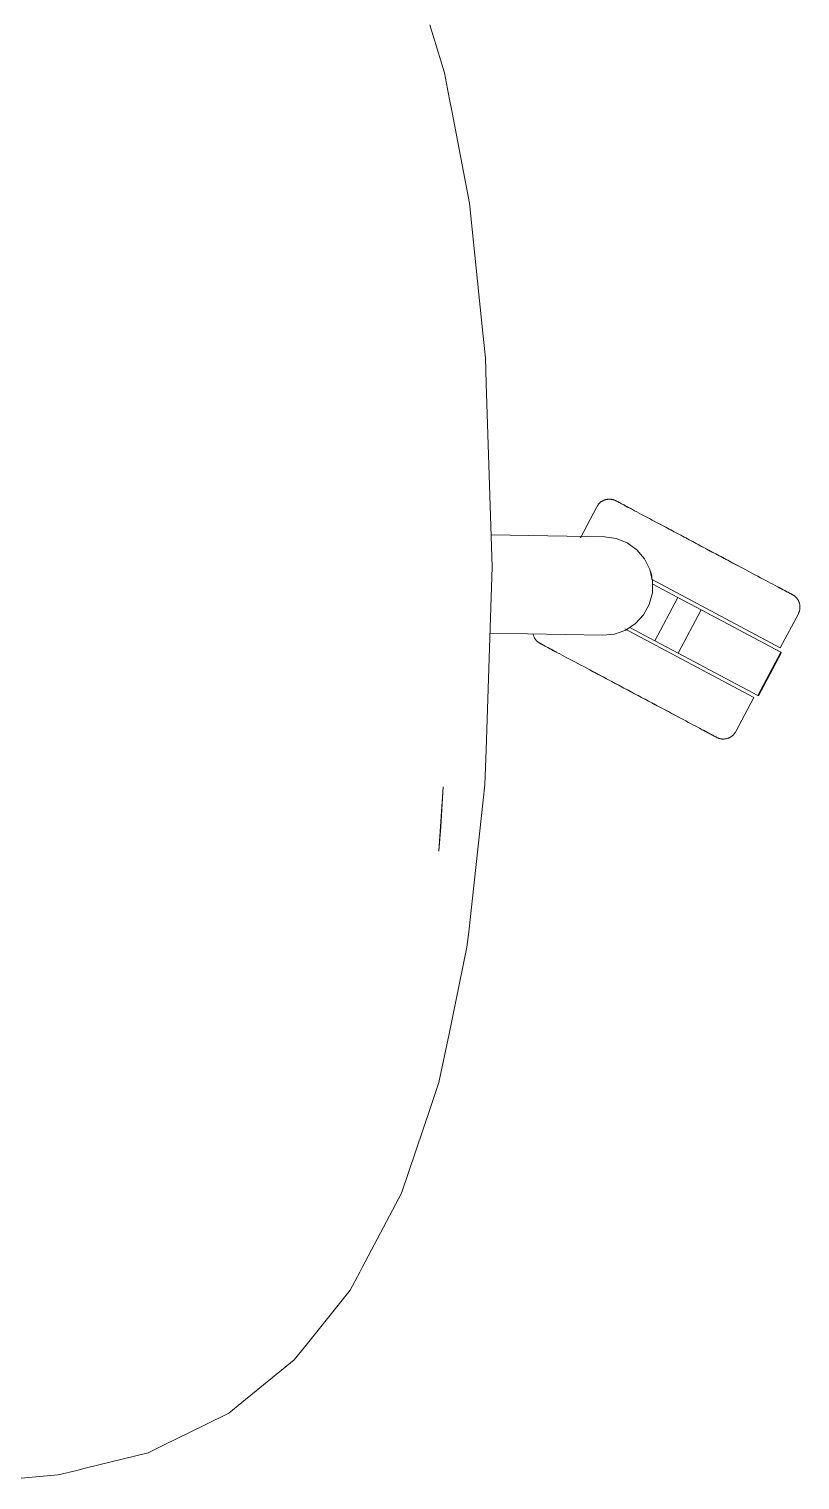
# Model space of a CAD drawing. Header units: millimetres. Extents: x 155920 to 295199, y -4084 to 97293.
# Drawn here: x 221817.3 to 222036.9, y 32915.9 to 33329 of the extents above; entities that cross this region are included whole.
import ezdxf

# ---------------------------------------------------------------- set-up
doc = ezdxf.new("R2010")
doc.units = ezdxf.units.MM
doc.header["$MEASUREMENT"] = 0
doc.layers.add('G-IMPT', color=8, linetype='CONTINUOUS', lineweight=9)
doc.layers.add('I-FURN', color=8, linetype='CONTINUOUS', lineweight=9)

msp = doc.modelspace()

# ---------------------------------------------------------------- linework, layer by layer
at = {"layer": 'G-IMPT'}
for p, q in [((221931.46, 33330.1), (221935.65, 33316.49)), ((221935.65, 33316.49), (221937.11, 33308.89)), ((221937.82, 33305.22), (221937.11, 33308.89)), ((221937.82, 33305.22), (221942.68, 33279.84)), ((221942.77, 33279.38), (221942.68, 33279.84)), ((221942.77, 33279.38), (221946.59, 33242.39)), ((221946.59, 33242.39), (221947.32, 33235.32)), ((221947.55, 33228.06), (221947.32, 33235.32)), ((221949.17, 33175.9), (221947.55, 33228.06)), ((221947.46, 33123.72), (221949.17, 33175.9)), ((221947.46, 33123.72), (221947.14, 33113.78)), ((221935.26, 33113.24), (221934.01, 33094.96)), ((221935.26, 33113.24), (221934.62, 33101.91)), ((221946.66, 33109.4), (221947.14, 33113.78)), ((221946.66, 33109.4), (221942.53, 33071.96)), ((221934.01, 33094.96), (221934.62, 33101.91)), ((221942.04, 33067.54), (221942.53, 33071.96)), ((221937.69, 33046.6), (221942.04, 33067.54)), ((221937.69, 33046.6), (221936.93, 33042.92)), ((221936.93, 33042.92), (221934.06, 33029.1)), ((221931.54, 33021.66), (221934.06, 33029.1)), ((221931.54, 33021.66), (221923.39, 32997.57)), ((221912.22, 32976.4), (221922.52, 32995.91)), ((221922.52, 32995.91), (221923.39, 32997.57)), ((221908.78, 32969.9), (221911.49, 32975.03)), ((221912.22, 32976.4), (221911.49, 32975.03)), ((221908.78, 32969.9), (221896.58, 32954.76)), ((221892.82, 32950.1), (221896.58, 32954.76)), ((221877.87, 32937.93), (221892.82, 32950.1)), ((221877.87, 32937.93), (221874.22, 32934.95)), ((221874.22, 32934.95), (221867.05, 32931.43)), ((221855.58, 32925.78), (221867.05, 32931.43)), ((221855.58, 32925.78), (221851.22, 32923.63)), ((221851.22, 32923.63), (221833.28, 32919.23)), ((221809.74, 32915.91), (221825.62, 32917.35)), ((221825.62, 32917.35), (221830.91, 32918.65)), ((221833.28, 32919.23), (221830.91, 32918.65))]:
    msp.add_line(p, q, dxfattribs=at)
at = {"layer": 'I-FURN'}
for p, q in [((221979.04, 33192.98), (221974.34, 33184.14)), ((221979.04, 33192.98), (221979.12, 33193.13)), ((221979.12, 33193.13), (221979.2, 33193.26)), ((221979.2, 33193.26), (221979.29, 33193.4)), ((221979.29, 33193.4), (221979.39, 33193.53)), ((221979.39, 33193.53), (221979.48, 33193.65)), ((221979.48, 33193.65), (221979.59, 33193.78)), ((221979.59, 33193.78), (221979.7, 33193.89)), ((221979.7, 33193.89), (221979.81, 33194.01)), ((221979.81, 33194.01), (221979.93, 33194.12)), ((221979.93, 33194.12), (221980.06, 33194.22)), ((221980.06, 33194.22), (221980.18, 33194.32)), ((221980.18, 33194.32), (221980.31, 33194.41)), ((221980.31, 33194.41), (221980.45, 33194.5)), ((221980.45, 33194.5), (221980.59, 33194.59)), ((221980.59, 33194.59), (221980.73, 33194.66)), ((221980.73, 33194.66), (221980.87, 33194.74)), ((221980.87, 33194.74), (221981.02, 33194.8)), ((221981.02, 33194.8), (221981.17, 33194.86)), ((221981.17, 33194.86), (221981.32, 33194.92)), ((221981.32, 33194.92), (221981.47, 33194.96)), ((221981.47, 33194.96), (221981.63, 33195.01)), ((221981.63, 33195.01), (221981.79, 33195.04)), ((221981.79, 33195.04), (221981.95, 33195.07)), ((221981.95, 33195.07), (221982.11, 33195.09)), ((221982.11, 33195.09), (221982.27, 33195.11)), ((221982.27, 33195.11), (221982.43, 33195.12)), ((221982.43, 33195.12), (221982.59, 33195.12)), ((221982.59, 33195.12), (221982.75, 33195.12)), ((221982.75, 33195.12), (221982.91, 33195.11)), ((221982.91, 33195.11), (221983.07, 33195.1)), ((221983.07, 33195.1), (221983.23, 33195.07)), ((221983.23, 33195.07), (221983.39, 33195.04)), ((221983.39, 33195.04), (221983.55, 33195.01)), ((221983.55, 33195.01), (221983.7, 33194.97)), ((221983.7, 33194.97), (221983.86, 33194.92)), ((221983.86, 33194.92), (221984.01, 33194.87)), ((221984.01, 33194.87), (221984.16, 33194.81)), ((221984.16, 33194.81), (221984.31, 33194.74)), ((221984.31, 33194.74), (221984.45, 33194.67)), ((221984.45, 33194.67), (221984.49, 33194.65)), ((221984.49, 33194.65), (221984.51, 33194.64)), ((221984.54, 33194.63), (221984.49, 33194.65)), ((221984.49, 33194.65), (221984.49, 33194.65)), ((221984.51, 33194.64), (221984.57, 33194.61)), ((221984.62, 33194.58), (221984.54, 33194.63)), ((221984.57, 33194.61), (221984.67, 33194.56)), ((221984.74, 33194.52), (221984.62, 33194.58)), ((221984.67, 33194.56), (221984.81, 33194.48)), ((221984.9, 33194.43), (221984.74, 33194.52)), ((221984.81, 33194.48), (221984.99, 33194.38)), ((221985.1, 33194.32), (221984.9, 33194.43)), ((221984.99, 33194.38), (221985.21, 33194.27)), ((221985.34, 33194.2), (221985.1, 33194.32)), ((221985.21, 33194.27), (221985.47, 33194.13)), ((221985.62, 33194.05), (221985.34, 33194.2)), ((221985.47, 33194.13), (221985.76, 33193.97)), ((221985.94, 33193.88), (221985.62, 33194.05)), ((221985.76, 33193.97), (221986.1, 33193.79)), ((221986.3, 33193.69), (221985.94, 33193.88)), ((221986.1, 33193.79), (221986.47, 33193.6)), ((221986.69, 33193.48), (221986.3, 33193.69)), ((221986.47, 33193.6), (221986.88, 33193.38)), ((221987.12, 33193.25), (221986.69, 33193.48)), ((221986.88, 33193.38), (221987.33, 33193.14)), ((221987.59, 33193), (221987.12, 33193.25)), ((221987.33, 33193.14), (221987.81, 33192.88)), ((221988.09, 33192.74), (221987.59, 33193)), ((221987.81, 33192.88), (221988.33, 33192.61)), ((221988.62, 33192.45), (221988.09, 33192.74)), ((221988.33, 33192.61), (221988.88, 33192.32)), ((221989.19, 33192.15), (221988.62, 33192.45)), ((221988.88, 33192.32), (221989.46, 33192.01)), ((221989.79, 33191.83), (221989.19, 33192.15)), ((221990.43, 33191.49), (221989.79, 33191.83)), ((221991.09, 33191.14), (221990.43, 33191.49)), ((221991.78, 33190.77), (221991.09, 33191.14)), ((221992.51, 33190.39), (221991.78, 33190.77)), ((221993.26, 33189.99), (221992.51, 33190.39)), ((221994.03, 33189.58), (221993.26, 33189.99)), ((221994.83, 33189.15), (221994.03, 33189.58)), ((221995.66, 33188.71), (221994.83, 33189.15)), ((221995.21, 33188.95), (221996.04, 33188.51)), ((221996.5, 33188.26), (221995.66, 33188.71)), ((221996.04, 33188.51), (221996.9, 33188.05)), ((221997.37, 33187.8), (221996.5, 33188.26)), ((221948.89, 33184.93), (221981.23, 33184.36)), ((221981.23, 33184.36), (221984.57, 33183.9)), ((221996.9, 33188.05), (221997.78, 33187.59)), ((221998.26, 33187.33), (221997.37, 33187.8)), ((221997.78, 33187.59), (221998.67, 33187.11)), ((221999.17, 33186.85), (221998.26, 33187.33)), ((221998.67, 33187.11), (221999.59, 33186.62)), ((222000.09, 33186.36), (221999.17, 33186.85)), ((221999.59, 33186.62), (222000.52, 33186.13)), ((222001.03, 33185.86), (222000.09, 33186.36)), ((222000.52, 33186.13), (222001.46, 33185.63)), ((222001.98, 33185.35), (222001.03, 33185.86)), ((222001.46, 33185.63), (222002.42, 33185.12)), ((222002.94, 33184.84), (222001.98, 33185.35)), ((222002.42, 33185.12), (222003.39, 33184.6)), ((222003.91, 33184.32), (222002.94, 33184.84)), ((222003.39, 33184.6), (222004.37, 33184.08)), ((222004.9, 33183.8), (222003.91, 33184.32)), ((221984.57, 33183.9), (221987.7, 33182.65)), ((221987.7, 33182.65), (221990.44, 33180.68)), ((221990.44, 33180.68), (221992.63, 33178.12)), ((222004.37, 33184.08), (222005.35, 33183.56)), ((222005.89, 33183.27), (222004.9, 33183.8)), ((222005.35, 33183.56), (222006.35, 33183.03)), ((222006.89, 33182.74), (222005.89, 33183.27)), ((222006.35, 33183.03), (222007.35, 33182.5)), ((222007.89, 33182.21), (222006.89, 33182.74)), ((222007.35, 33182.5), (222008.35, 33181.96)), ((222008.89, 33181.68), (222007.89, 33182.21)), ((222008.35, 33181.96), (222009.35, 33181.43)), ((222009.9, 33181.14), (222008.89, 33181.68)), ((222009.35, 33181.43), (222010.36, 33180.9)), ((222010.9, 33180.61), (222009.9, 33181.14)), ((222010.36, 33180.9), (222011.36, 33180.36)), ((222011.91, 33180.07), (222010.9, 33180.61)), ((222011.36, 33180.36), (222012.37, 33179.83)), ((222012.9, 33179.54), (222011.91, 33180.07)), ((221992.63, 33178.12), (221994.15, 33175.1)), ((222012.37, 33179.83), (222013.36, 33179.3)), ((222013.9, 33179.01), (222012.9, 33179.54)), ((222013.36, 33179.3), (222014.35, 33178.77)), ((222014.89, 33178.49), (222013.9, 33179.01)), ((222014.35, 33178.77), (222015.34, 33178.25)), ((222015.86, 33177.97), (222014.89, 33178.49)), ((222015.34, 33178.25), (222016.31, 33177.73)), ((222016.83, 33177.45), (222015.86, 33177.97)), ((222016.31, 33177.73), (222017.28, 33177.22)), ((222017.79, 33176.94), (222016.83, 33177.45)), ((222017.28, 33177.22), (222018.23, 33176.71)), ((222018.73, 33176.44), (222017.79, 33176.94)), ((222018.23, 33176.71), (222019.16, 33176.21)), ((222019.66, 33175.95), (222018.73, 33176.44)), ((222019.16, 33176.21), (222020.09, 33175.72)), ((222020.58, 33175.46), (222019.66, 33175.95)), ((221994.15, 33175.1), (221994.9, 33171.81)), ((221994.56, 33172.31), (222031.28, 33152.78)), ((221994.9, 33171.81), (221994.84, 33168.44)), ((222020.09, 33175.72), (222020.99, 33175.24)), ((222021.47, 33174.99), (222020.58, 33175.46)), ((222022.35, 33174.52), (222021.47, 33174.99)), ((222023.21, 33174.06), (222022.35, 33174.52)), ((222024.04, 33173.62), (222023.21, 33174.06)), ((222024.85, 33173.19), (222024.04, 33173.62)), ((222025.64, 33172.77), (222024.85, 33173.19)), ((222026.4, 33172.36), (222025.64, 33172.77)), ((222027.14, 33171.97), (222026.4, 33172.36)), ((222027.85, 33171.6), (222027.14, 33171.97)), ((221994.84, 33168.44), (221993.98, 33165.18)), ((221994.97, 33170.96), (222002.11, 33167.16)), ((222028.52, 33171.24), (222027.85, 33171.6)), ((222029.17, 33170.89), (222028.52, 33171.24)), ((222029.79, 33170.57), (222029.17, 33170.89)), ((222030.37, 33170.25), (222029.79, 33170.57)), ((222030.06, 33170.42), (222030.63, 33170.12)), ((222030.92, 33169.96), (222030.37, 33170.25)), ((222030.63, 33170.12), (222031.17, 33169.83)), ((222031.44, 33169.69), (222030.92, 33169.96)), ((222031.17, 33169.83), (222031.67, 33169.57)), ((222031.92, 33169.43), (222031.44, 33169.69)), ((222031.67, 33169.57), (222032.13, 33169.32)), ((222032.37, 33169.19), (222031.92, 33169.43)), ((222032.13, 33169.32), (222032.56, 33169.09)), ((222032.78, 33168.98), (222032.37, 33169.19)), ((222032.56, 33169.09), (222032.96, 33168.88)), ((222033.15, 33168.78), (222032.78, 33168.98)), ((222032.96, 33168.88), (222033.31, 33168.69)), ((222033.49, 33168.6), (222033.15, 33168.78)), ((222033.31, 33168.69), (222033.63, 33168.52)), ((222033.78, 33168.44), (222033.49, 33168.6)), ((222033.63, 33168.52), (222033.91, 33168.37)), ((222034.04, 33168.3), (222033.78, 33168.44)), ((222033.91, 33168.37), (222034.15, 33168.25)), ((222034.26, 33168.19), (222034.04, 33168.3)), ((222034.15, 33168.25), (222034.35, 33168.14)), ((222034.44, 33168.09), (222034.26, 33168.19)), ((222034.35, 33168.14), (222034.51, 33168.05)), ((222034.58, 33168.02), (222034.44, 33168.09)), ((222034.51, 33168.05), (222034.63, 33167.99)), ((222034.68, 33167.96), (222034.58, 33168.02)), ((222034.63, 33167.99), (222034.72, 33167.95)), ((222034.74, 33167.93), (222034.68, 33167.96)), ((222034.72, 33167.95), (222034.76, 33167.92)), ((222034.76, 33167.92), (222034.74, 33167.93)), ((222034.76, 33167.92), (222034.9, 33167.84)), ((222034.76, 33167.92), (222034.76, 33167.92)), ((222034.9, 33167.84), (222035.04, 33167.76)), ((222035.04, 33167.76), (222035.18, 33167.67)), ((222035.18, 33167.67), (222035.31, 33167.57)), ((221993.98, 33165.18), (221992.36, 33162.22)), ((222002.11, 33167.16), (221995.54, 33154.8)), ((222002.11, 33167.16), (222008.76, 33163.63)), ((222008.76, 33163.63), (222002.18, 33151.27)), ((222008.76, 33163.63), (222031.46, 33151.55)), ((222035.31, 33167.57), (222035.43, 33167.47)), ((222035.43, 33167.47), (222035.55, 33167.37)), ((222035.55, 33167.37), (222035.67, 33167.26)), ((222035.67, 33167.26), (222035.79, 33167.14)), ((222035.79, 33167.14), (222035.9, 33167.03)), ((222035.9, 33167.03), (222036, 33166.9)), ((222036, 33166.9), (222036.1, 33166.78)), ((222036.1, 33166.78), (222036.19, 33166.64)), ((222036.19, 33166.64), (222036.28, 33166.51)), ((222036.28, 33166.51), (222036.36, 33166.37)), ((222036.36, 33166.37), (222036.44, 33166.23)), ((222036.44, 33166.23), (222036.51, 33166.09)), ((222036.51, 33166.09), (222036.58, 33165.94)), ((222036.58, 33165.94), (222036.64, 33165.79)), ((222036.64, 33165.79), (222036.69, 33165.64)), ((222036.69, 33165.64), (222036.74, 33165.48)), ((222036.74, 33165.48), (222036.78, 33165.33)), ((222036.78, 33165.33), (222036.82, 33165.17)), ((222036.82, 33163.57), (222036.79, 33163.41)), ((222036.82, 33165.17), (222036.85, 33165.01)), ((222036.85, 33163.73), (222036.82, 33163.57)), ((222036.85, 33165.01), (222036.87, 33164.85)), ((222036.87, 33163.89), (222036.85, 33163.73)), ((222036.87, 33164.85), (222036.89, 33164.69)), ((222036.89, 33164.05), (222036.87, 33163.89)), ((222036.89, 33164.69), (222036.9, 33164.53)), ((222036.9, 33164.21), (222036.89, 33164.05)), ((222036.9, 33164.53), (222036.9, 33164.37)), ((222036.9, 33164.37), (222036.9, 33164.21)), ((221990.08, 33159.74), (221987.27, 33157.87)), ((221992.36, 33162.22), (221990.08, 33159.74)), ((222031.28, 33152.78), (222036.43, 33162.47)), ((222036.45, 33162.51), (222036.43, 33162.47)), ((222036.52, 33162.65), (222036.45, 33162.51)), ((222036.59, 33162.8), (222036.52, 33162.65)), ((222036.65, 33162.95), (222036.59, 33162.8)), ((222036.7, 33163.1), (222036.65, 33162.95)), ((222036.75, 33163.26), (222036.7, 33163.1)), ((222036.79, 33163.41), (222036.75, 33163.26)), ((221980.74, 33156.38), (221948.55, 33156.94)), ((221960.87, 33156.63), (221960.84, 33156.79)), ((221960.91, 33156.47), (221960.87, 33156.63)), ((221960.96, 33156.32), (221960.91, 33156.47)), ((221961.02, 33156.17), (221960.96, 33156.32)), ((221961.08, 33156.02), (221961.02, 33156.17)), ((221961.14, 33155.87), (221961.08, 33156.02)), ((221961.21, 33155.73), (221961.14, 33155.87)), ((221961.29, 33155.58), (221961.21, 33155.73)), ((221961.37, 33155.45), (221961.29, 33155.58)), ((221961.46, 33155.31), (221961.37, 33155.45)), ((221961.56, 33155.18), (221961.46, 33155.31)), ((221984.09, 33156.73), (221980.74, 33156.38)), ((221987.27, 33157.87), (221984.09, 33156.73)), ((221987.02, 33158.2), (222023.77, 33138.66)), ((221995.54, 33154.8), (221988.4, 33158.6)), ((221961.66, 33155.05), (221961.56, 33155.18)), ((221961.76, 33154.93), (221961.66, 33155.05)), ((221961.87, 33154.81), (221961.76, 33154.93)), ((221961.98, 33154.7), (221961.87, 33154.81)), ((221962.1, 33154.59), (221961.98, 33154.7)), ((221962.22, 33154.48), (221962.1, 33154.59)), ((221962.35, 33154.38), (221962.22, 33154.48)), ((221962.48, 33154.29), (221962.35, 33154.38)), ((221962.61, 33154.2), (221962.48, 33154.29)), ((221962.75, 33154.11), (221962.61, 33154.2)), ((221962.89, 33154.04), (221962.75, 33154.11)), ((221962.9, 33154.03), (221962.89, 33154.04)), ((221962.89, 33154.04), (221962.91, 33154.03)), ((221962.94, 33154.01), (221962.9, 33154.03)), ((221962.91, 33154.03), (221962.97, 33153.99)), ((221963.02, 33153.97), (221962.94, 33154.01)), ((221962.97, 33153.99), (221963.07, 33153.94)), ((221963.14, 33153.9), (221963.02, 33153.97)), ((221963.07, 33153.94), (221963.21, 33153.87)), ((221963.31, 33153.82), (221963.14, 33153.9)), ((221963.21, 33153.87), (221963.39, 33153.77)), ((221963.51, 33153.71), (221963.31, 33153.82)), ((221963.39, 33153.77), (221963.61, 33153.65)), ((221963.75, 33153.58), (221963.51, 33153.71)), ((221963.61, 33153.65), (221963.87, 33153.52)), ((221964.03, 33153.43), (221963.75, 33153.58)), ((221963.87, 33153.52), (221964.17, 33153.36)), ((221964.35, 33153.26), (221964.03, 33153.43)), ((221964.17, 33153.36), (221964.5, 33153.18)), ((221964.7, 33153.07), (221964.35, 33153.26)), ((221964.5, 33153.18), (221964.88, 33152.98)), ((221965.09, 33152.87), (221964.7, 33153.07)), ((221964.88, 33152.98), (221965.29, 33152.76)), ((221965.52, 33152.64), (221965.09, 33152.87)), ((221965.29, 33152.76), (221965.73, 33152.53)), ((221965.99, 33152.39), (221965.52, 33152.64)), ((221965.73, 33152.53), (221966.22, 33152.27)), ((221966.49, 33152.12), (221965.99, 33152.39)), ((221966.22, 33152.27), (221966.73, 33151.99)), ((221967.03, 33151.84), (221966.49, 33152.12)), ((221966.73, 33151.99), (221967.28, 33151.7)), ((221967.59, 33151.54), (221967.03, 33151.84)), ((221967.28, 33151.7), (221967.87, 33151.39)), ((221967.87, 33151.39), (221968.48, 33151.06)), ((222002.18, 33151.27), (221995.54, 33154.8)), ((222024.89, 33139.19), (222002.18, 33151.27)), ((222031.46, 33151.55), (222024.89, 33139.19)), ((222025.06, 33139.1), (222031.63, 33151.46)), ((221968.48, 33151.06), (221969.13, 33150.72)), ((221969.13, 33150.72), (221969.81, 33150.36)), ((221969.81, 33150.36), (221970.52, 33149.98)), ((221970.52, 33149.98), (221971.25, 33149.59)), ((221971.25, 33149.59), (221972.01, 33149.19)), ((221972.01, 33149.19), (221972.8, 33148.77)), ((221972.8, 33148.77), (221973.61, 33148.34)), ((221973.61, 33148.34), (221974.45, 33147.89)), ((221974.45, 33147.89), (221975.31, 33147.44)), ((221975.31, 33147.44), (221976.18, 33146.97)), ((221976.18, 33146.97), (221977.08, 33146.49)), ((221977.57, 33146.23), (221976.66, 33146.71)), ((221977.08, 33146.49), (221977.99, 33146.01)), ((221978.49, 33145.74), (221977.57, 33146.23)), ((221977.99, 33146.01), (221978.92, 33145.51)), ((221979.43, 33145.24), (221978.49, 33145.74)), ((221978.92, 33145.51), (221979.87, 33145.01)), ((221980.38, 33144.74), (221979.43, 33145.24)), ((221979.87, 33145.01), (221980.82, 33144.5)), ((221981.34, 33144.22), (221980.38, 33144.74)), ((221980.82, 33144.5), (221981.79, 33143.99)), ((221982.32, 33143.71), (221981.34, 33144.22)), ((221981.79, 33143.99), (221982.77, 33143.47)), ((221983.3, 33143.18), (221982.32, 33143.71)), ((221982.77, 33143.47), (221983.76, 33142.94)), ((221984.29, 33142.66), (221983.3, 33143.18)), ((221983.76, 33142.94), (221984.75, 33142.41)), ((221985.29, 33142.13), (221984.29, 33142.66)), ((221984.75, 33142.41), (221985.75, 33141.88)), ((221986.29, 33141.59), (221985.29, 33142.13)), ((221985.75, 33141.88), (221986.75, 33141.35)), ((221987.3, 33141.06), (221986.29, 33141.59)), ((221986.75, 33141.35), (221987.76, 33140.81)), ((221988.3, 33140.53), (221987.3, 33141.06)), ((221987.76, 33140.81), (221988.76, 33140.28)), ((221989.31, 33139.99), (221988.3, 33140.53)), ((221988.76, 33140.28), (221989.77, 33139.75)), ((221990.31, 33139.46), (221989.31, 33139.99)), ((221989.77, 33139.75), (221990.77, 33139.21)), ((221991.31, 33138.93), (221990.31, 33139.46)), ((221990.77, 33139.21), (221991.77, 33138.68)), ((221992.3, 33138.4), (221991.31, 33138.93)), ((221991.77, 33138.68), (221992.76, 33138.16)), ((221993.29, 33137.87), (221992.3, 33138.4)), ((221992.76, 33138.16), (221993.74, 33137.63)), ((221994.27, 33137.35), (221993.29, 33137.87)), ((221993.74, 33137.63), (221994.72, 33137.12)), ((221995.24, 33136.84), (221994.27, 33137.35)), ((221994.72, 33137.12), (221995.68, 33136.6)), ((221996.19, 33136.33), (221995.24, 33136.84)), ((221995.68, 33136.6), (221996.63, 33136.1)), ((221997.14, 33135.83), (221996.19, 33136.33)), ((221996.63, 33136.1), (221997.57, 33135.6)), ((221998.07, 33135.33), (221997.14, 33135.83)), ((221997.57, 33135.6), (221998.49, 33135.11)), ((221998.98, 33134.85), (221998.07, 33135.33)), ((221998.49, 33135.11), (221999.4, 33134.63)), ((221999.88, 33134.37), (221998.98, 33134.85)), ((221999.4, 33134.63), (222000.28, 33134.15)), ((222018.62, 33128.97), (222023.77, 33138.66)), ((222000.76, 33133.9), (221999.88, 33134.37)), ((222000.28, 33134.15), (222001.15, 33133.69)), ((222001.61, 33133.45), (222000.76, 33133.9)), ((222001.15, 33133.69), (222002, 33133.24)), ((222002.45, 33133), (222001.61, 33133.45)), ((222002, 33133.24), (222002.82, 33132.8)), ((222002.82, 33132.8), (222003.62, 33132.38)), ((222003.62, 33132.38), (222004.4, 33131.97)), ((222004.4, 33131.97), (222005.15, 33131.57)), ((222005.15, 33131.57), (222005.87, 33131.18)), ((222005.87, 33131.18), (222006.57, 33130.81)), ((222006.57, 33130.81), (222007.23, 33130.46)), ((222007.23, 33130.46), (222007.86, 33130.12)), ((222007.86, 33130.12), (222008.47, 33129.8)), ((222008.78, 33129.64), (222008.19, 33129.95)), ((222008.47, 33129.8), (222009.03, 33129.5)), ((222009.33, 33129.35), (222008.78, 33129.64)), ((222009.03, 33129.5), (222009.57, 33129.22)), ((222009.84, 33129.07), (222009.33, 33129.35)), ((222009.57, 33129.22), (222010.07, 33128.95)), ((222010.33, 33128.81), (222009.84, 33129.07)), ((222010.07, 33128.95), (222010.54, 33128.7)), ((222010.77, 33128.58), (222010.33, 33128.81)), ((222010.54, 33128.7), (222010.97, 33128.47)), ((222011.18, 33128.36), (222010.77, 33128.58)), ((222010.97, 33128.47), (222011.36, 33128.27)), ((222011.56, 33128.16), (222011.18, 33128.36)), ((222011.36, 33128.27), (222011.72, 33128.08)), ((222011.89, 33127.98), (222011.56, 33128.16)), ((222011.72, 33128.08), (222012.03, 33127.91)), ((222012.19, 33127.82), (222011.89, 33127.98)), ((222012.03, 33127.91), (222012.31, 33127.76)), ((222012.45, 33127.69), (222012.19, 33127.82)), ((222012.31, 33127.76), (222012.55, 33127.63)), ((222012.67, 33127.57), (222012.45, 33127.69)), ((222012.55, 33127.63), (222012.75, 33127.52)), ((222012.85, 33127.48), (222012.67, 33127.57)), ((222012.75, 33127.52), (222012.92, 33127.44)), ((222012.99, 33127.4), (222012.85, 33127.48)), ((222012.92, 33127.44), (222013.04, 33127.37)), ((222013.09, 33127.35), (222012.99, 33127.4)), ((222013.04, 33127.37), (222013.12, 33127.33)), ((222013.15, 33127.32), (222013.09, 33127.35)), ((222013.12, 33127.33), (222013.16, 33127.31)), ((222013.17, 33127.3), (222013.15, 33127.32)), ((222013.16, 33127.31), (222013.17, 33127.3)), ((222013.21, 33127.28), (222013.17, 33127.3)), ((222013.35, 33127.21), (222013.21, 33127.28)), ((222013.5, 33127.15), (222013.35, 33127.21)), ((222013.65, 33127.09), (222013.5, 33127.15)), ((222013.8, 33127.03), (222013.65, 33127.09)), ((222013.95, 33126.99), (222013.8, 33127.03)), ((222014.11, 33126.95), (222013.95, 33126.99)), ((222014.27, 33126.91), (222014.11, 33126.95)), ((222014.43, 33126.88), (222014.27, 33126.91)), ((222014.59, 33126.86), (222014.43, 33126.88)), ((222014.75, 33126.84), (222014.59, 33126.86)), ((222014.91, 33126.84), (222014.75, 33126.84)), ((222015.07, 33126.83), (222014.91, 33126.84)), ((222015.23, 33126.84), (222015.07, 33126.83)), ((222015.39, 33126.85), (222015.23, 33126.84)), ((222015.55, 33126.86), (222015.39, 33126.85)), ((222015.71, 33126.89), (222015.55, 33126.86)), ((222015.87, 33126.91), (222015.71, 33126.89)), ((222016.03, 33126.95), (222015.87, 33126.91)), ((222016.18, 33126.99), (222016.03, 33126.95)), ((222016.34, 33127.04), (222016.18, 33126.99)), ((222016.49, 33127.09), (222016.34, 33127.04)), ((222016.64, 33127.15), (222016.49, 33127.09)), ((222016.78, 33127.22), (222016.64, 33127.15)), ((222016.93, 33127.29), (222016.78, 33127.22)), ((222017.07, 33127.37), (222016.93, 33127.29)), ((222017.21, 33127.45), (222017.07, 33127.37)), ((222017.34, 33127.54), (222017.21, 33127.45)), ((222017.47, 33127.64), (222017.34, 33127.54)), ((222017.6, 33127.73), (222017.47, 33127.64)), ((222017.72, 33127.84), (222017.6, 33127.73)), ((222017.84, 33127.95), (222017.72, 33127.84)), ((222017.96, 33128.06), (222017.84, 33127.95)), ((222018.07, 33128.18), (222017.96, 33128.06)), ((222018.17, 33128.3), (222018.07, 33128.18)), ((222018.27, 33128.43), (222018.17, 33128.3)), ((222018.37, 33128.56), (222018.27, 33128.43)), ((222018.46, 33128.69), (222018.37, 33128.56)), ((222018.54, 33128.83), (222018.46, 33128.69)), ((222018.62, 33128.97), (222018.54, 33128.83))]:
    msp.add_line(p, q, dxfattribs=at)
msp.add_arc((221981.17, 33170.37), 13.81, 12.3473, 17.336, dxfattribs=at)
msp.add_open_spline([(221994.49, 33174.01), (221994.61, 33173.59), (221994.68, 33173.16), (221994.74, 33172.72)], degree=3, dxfattribs=at)

doc.saveas('drawing.dxf')
